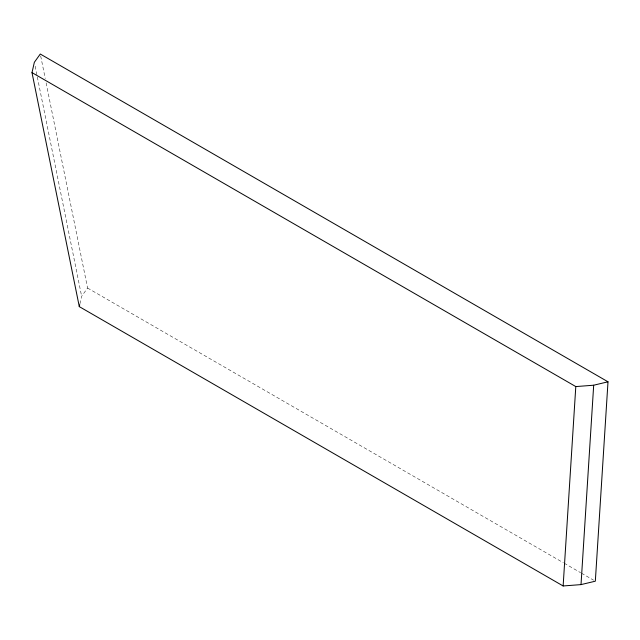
<?xml version="1.0" encoding="UTF-8"?>
<svg xmlns="http://www.w3.org/2000/svg" width="640" height="640" viewBox="0 0 640 640"><rect width="100%" height="100%" fill="white"/><g stroke="black" fill="none" stroke-linecap="round" stroke-linejoin="round"><path stroke-width="0.48" stroke-dasharray="3.2 2.4" d="M79.928 303.808L81.64 296.296L87.568 288.04L46.024 82.424M87.568 288.04L563.328 562.712M564.192 563.208L580.624 572.696M581.488 573.2L593.6 580.192M40.68 55.984L45.232 78.504M35.144 66.208L37.128 76M37.32 76.976L81.64 296.296"/><path stroke-width="0.96" d="M563.136 585.968L575.8 386.576L32 72.616L34.352 62.288L40.28 54.032L608 381.8L595.328 581.192L581.016 584.608L563.136 585.968L79.288 306.624L32 72.616M581.016 584.608L593.688 385.216L608 381.8M79.288 306.624L79.712 304.744M575.8 386.576L593.688 385.216"/></g></svg>
